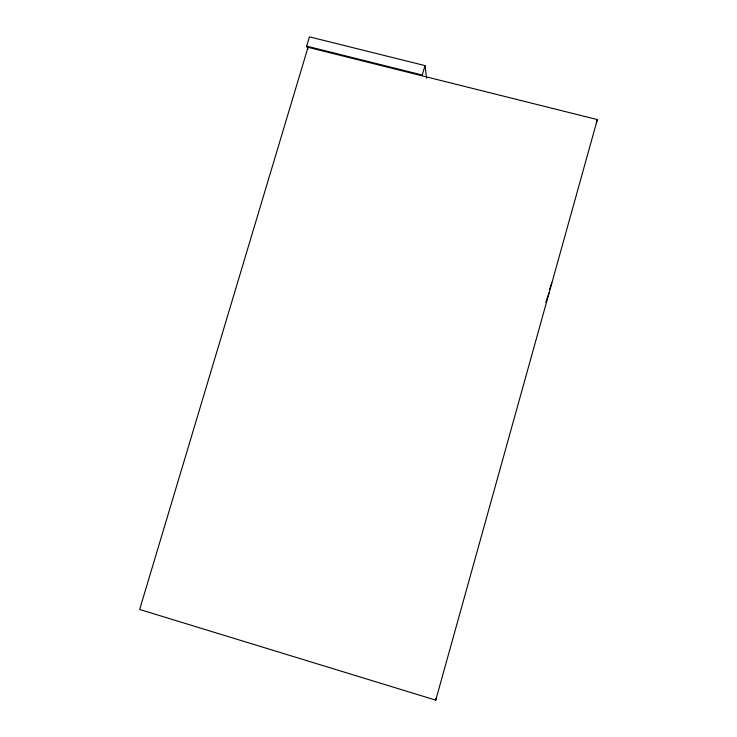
<?xml version="1.0" encoding="UTF-8"?>
<svg xmlns="http://www.w3.org/2000/svg" width="737" height="737" viewBox="0 0 737 737"><rect width="100%" height="100%" fill="white"/><g stroke="black" fill="none" stroke-linecap="round" stroke-linejoin="round"><path stroke-width="1.11" d="M435.751 700.15L597.348 119.597L308.038 47.297L139.652 609.471L435.751 700.15L436.166 698.261M425 65.611L422.264 75.036L306.647 46.145L309.439 36.85L425 65.611L426.585 78.159M596.288 122.996L597.348 119.597M549.562 289.521L551.746 283.036M545.758 302.437L549.037 292.746M306.647 46.145L307.882 49.37"/></g></svg>
